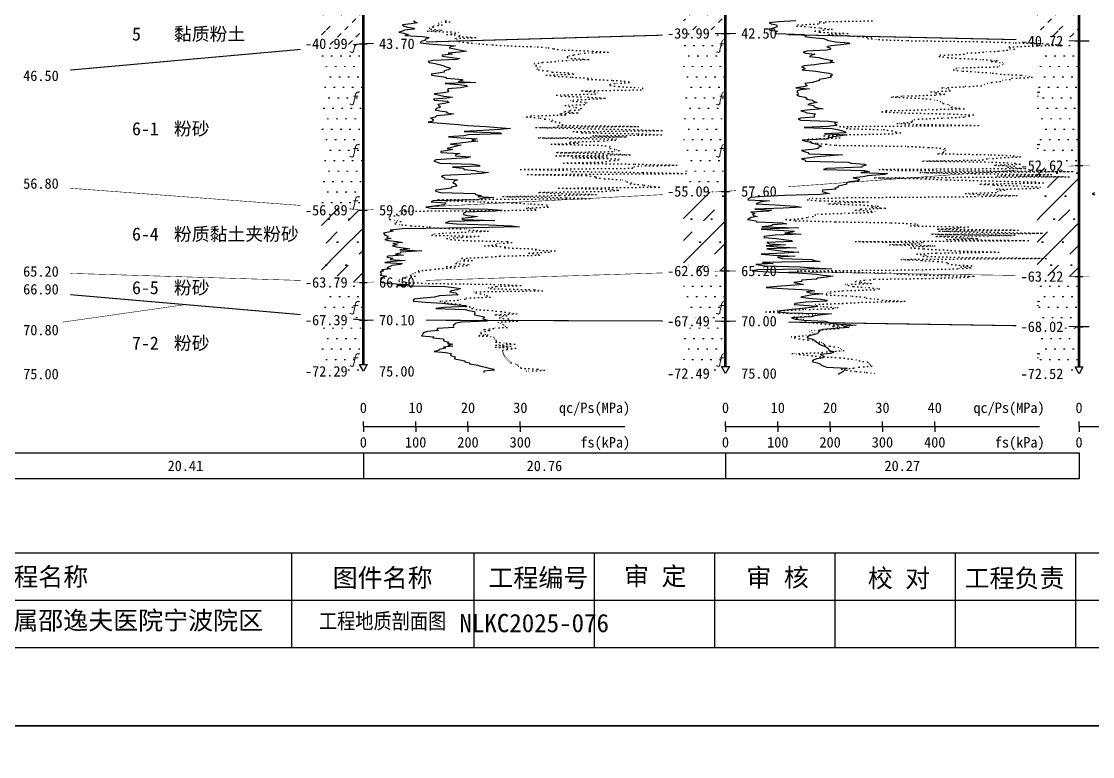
# Model space of a CAD drawing. Extents: x -37 to 3540, y -1485 to 297.
# Drawn here: x 1845.6 to 2050.3, y -1193.9 to -1053.4 of the extents above; entities that cross this region are included whole.
import ezdxf
from ezdxf.enums import TextEntityAlignment as Align

# ---------------------------------------------------------------- set-up
doc = ezdxf.new("R2010")
doc.units = 0
doc.linetypes.add('DOT', pattern=[6.35, 0, -6.35])
doc.layers.get('0').update_dxf_attribs({"linetype": 'CONTINUOUS'})
for name, color, linetype in [('CURVE', 200, 'CONTINUOUS'), ('FRAME', 7, 'CONTINUOUS'), ('HOLE', 41, 'CONTINUOUS'), ('RULER', 7, 'CONTINUOUS'), ('STRATUM', 241, 'CONTINUOUS')]:
    doc.layers.add(name, color=color, linetype=linetype)
doc.layers.add('HATCH', color=7, linetype='CONTINUOUS', lineweight=13)
doc.styles.add('ST', font='')
doc.styles.get('ST').set_extended_font_data('SimSun')
pattern_1 = [(45, (1459.3464, -1188), (-6e-07, 6.999982), [0.9473, -8.9522]), (45, (1460.7464, -1186.6), (-6e-07, 6.999982), [0.9869, -8.9126]), (45, (1462.1464, -1185.2), (-6e-07, 6.999982), [1.06018, -8.83931]), (45, (1463.5464, -1183.8), (-6e-07, 6.999982), [0.94918, -8.95032]), (45, (1464.9464, -1182.4), (-6e-07, 6.999982), [1.0365, -8.86299]), (45, (1462.8464, -1188), (-6e-07, 6.999982), [1.01335, -8.88615]), (45, (1464.2464, -1186.6), (-6e-07, 6.999982), [1.07896, -12.12037]), (45, (1465.6464, -1185.2), (-6e-07, 6.999982), [0.99882, -8.90067]), (45, (1460.0464, -1183.8), (-4e-07, 6.999982), [1.05533, -8.844165]), (45, (1461.4464, -1182.4), (-4e-07, 6.999982), [1.0365, -8.86299])]
pattern_2 = [(82.875, (1458.5118, -1189.206), (0.0003693, 10.0001764), [0.08929, -80.53371]), (143.13, (1458.6128, -1189.2818), (-29.999964, 20.0000536), [0.12627, -49.87373]), (172.875, (1458.79, -1189.304), (-70.0002457, 9.9996603), [0.17857, -80.44443]), (206.565, (1458.9685, -1189.2147), (-9.999705, -9.999687), [0.19954, -22.16046]), (243.435, (1459.0577, -1189.0363), (9e-06, -9.999696), [0.19954, -22.16146]), (255.964, (1459.147, -1188.679), (-0.0002, -9.999501), [0.36813, -40.86287]), (255.964, (1459.457, -1187.439), (-0.0002, -9.999501), [1.27838, -39.95262]), (255.964, (1459.5255, -1187.165), (-0.0002, -9.999501), [0.28235, -40.94865]), (216.87, (1459.7158, -1186.9108), (-9.999982, -10.000018), [0.12627, -49.87373]), (243.435, (1459.6147, -1186.9865), (9e-06, -9.999696), [0.19954, -22.16146]), (206.565, (1459.894, -1186.8215), (-9.999705, -9.999687), [0.19954, -22.16046]), (172.875, (1460.0714, -1186.8437), (-70.0002457, 9.9996603), [0.17857, -80.44443]), (143.13, (1460.1724, -1186.9194), (-29.999964, 20.0000536), [0.12627, -49.87373]), (82.875, (1460.1614, -1187.008), (0.0003693, 10.0001764), [0.08929, -80.53371]), (0, (1459.017, -1187.66), (0, 10), [0.89286, -9.10714]), (0, (1459.3714, -1188), (1, 2), [0, -1.75]), (0, (1459.3464, -1187.975), (1, 2), [0, -1.75]), (0, (1459.3464, -1188), (1, 2), [0, -1.75]), (0, (1459.3214, -1188), (1, 2), [0, -1.75]), (0, (1459.3464, -1188.025), (1, 2), [0, -1.75])]
pattern_3 = [(45, (1459.3464, -1188), (-4.24264, 4.24264), [10, 0]), (45, (1460.4074, -1191.182), (-2.12132, 6.36396), [3, -3])]
pattern_4 = [(82.875, (1457.5102, -1190.6533), (0.000812, 22.000388), [0.19644, -177.17416]), (143.13, (1457.7325, -1190.82), (-65.99992, 44.000118), [0.2778, -109.7222]), (172.875, (1458.1223, -1190.8687), (-154.00054, 21.999253), [0.39285, -176.97775]), (206.565, (1458.515, -1190.672), (-21.99935, -21.99931), [0.439, -48.753]), (243.435, (1458.711, -1190.28), (2e-05, -21.99933), [0.439, -48.7552]), (255.964, (1458.9077, -1189.494), (-0.00044, -21.998903), [0.8099, -89.8983]), (255.964, (1459.59, -1186.7656), (-0.00044, -21.998903), [2.81244, -87.89576]), (255.964, (1459.7404, -1186.163), (-0.00044, -21.998903), [0.6212, -90.087]), (216.87, (1460.159, -1185.6037), (-21.99996, -22.00004), [0.2778, -109.7222]), (243.435, (1459.937, -1185.77), (2e-05, -21.99933), [0.439, -48.7552]), (206.565, (1460.552, -1185.407), (-21.99935, -21.99931), [0.439, -48.753]), (172.875, (1460.9414, -1185.456), (-154.00054, 21.999253), [0.39285, -176.97775]), (143.13, (1461.1637, -1185.6228), (-65.99992, 44.000118), [0.2778, -109.7222]), (82.875, (1461.1393, -1185.8177), (0.000812, 22.000388), [0.19644, -177.17416]), (0, (1458.62, -1187.252), (0, 22), [1.9643, -20.0357]), (0, (1459.4014, -1188), (2.2, 4.4), [0, -3.85]), (0, (1459.3464, -1187.945), (2.2, 4.4), [0, -3.85]), (0, (1459.3464, -1188), (2.2, 4.4), [0, -3.85]), (0, (1459.2914, -1188), (2.2, 4.4), [0, -3.85]), (0, (1459.3464, -1188.055), (2.2, 4.4), [0, -3.85])]

# ---------------------------------------------------------------- blocks, each defined once
blk = doc.blocks.new('图签_A3长')
for p, q in [((0, 18), (-380, 18)), ((-222.82, 0), (-222.82, 18)), ((-188, 0), (-188, 18)), ((-165, 0), (-165, 18)), ((-142, 0), (-142, 18)), ((-119, 0), (-119, 18)), ((-96, 0), (-96, 18)), ((-73, 0), (-73, 18)), ((-320, 9), (0, 9)), ((-380, 0), (0, 0))]:
    blk.add_line(p, q)
at = {"style": 'ST'}
for s, p in [('工程名称', (-271.3, 13.5)), ('图件名称', (-205.49, 13.3)), ('工程编号', (-175.73, 13.3)), ('审 定', (-153.38, 13.61)), ('审 核', (-129.99, 13.36)), ('校 对', (-106.8, 13.23)), ('工程负责', (-84.71, 13.23))]:
    blk.add_text(s, height=3.5, dxfattribs=at).set_placement(p, align=Align.MIDDLE_CENTER)
for tag, p in [('01＿单位名称', (-349.98, 8.36)), ('02＿工程名称', (-271.3, 5.16)), ('04＿工程编号', (-176.51, 4.65)), ('05＿日期', (-35.59, 4.65)), ('06＿图号', (-11.16, 4.91))]:
    blk.add_attdef(tag, text='', height=3.5, dxfattribs=at).set_placement(p, align=Align.MIDDLE_CENTER)
at = {"style": 'ST', "width": 0.85}
blk.add_attdef('03＿图件名称', text='', height=3, dxfattribs=at).set_placement((-205.49, 5.05), align=Align.MIDDLE_CENTER)
blk = doc.blocks.new('Arrow')
for points in [[(-3.984779, 0.348623), (0, 0), (-3.189535, 0)], [(-3.189535, 0), (0, 0), (-3.984779, -0.348623)]]:
    blk.add_solid(points)

msp = doc.modelspace()

# ---------------------------------------------------------------- hatches: boundary and pattern name
at = {"layer": 'HATCH'}
h = msp.add_hatch(dxfattribs=at)
h.set_pattern_fill('NZFT', color=52, style=0)
h.set_pattern_definition(pattern_1)
h.paths.add_polyline_path([(1910.9, -1050.24), (1902.9, -1050.19), (1902.9, -1058.36), (1910.9, -1057.64)])
h.paths.add_polyline_path([(1898.83, -1059.13), (1908.39, -1059.13), (1908.39, -1056.2), (1898.83, -1056.2)], flags=9)
h.paths.add_polyline_path([(1898.83, -1051.73), (1908.39, -1051.73), (1908.39, -1048.8), (1898.83, -1048.8)], flags=9)
h = msp.add_hatch(dxfattribs=at)
h.set_pattern_fill('NZFT', color=52, style=0)
h.set_pattern_definition(pattern_1)
h.paths.add_polyline_path([(1980.11, -1050.65), (1972.11, -1050.6), (1972.11, -1055.88), (1980.11, -1055.65)])
h.paths.add_polyline_path([(1968.04, -1057.14), (1977.6, -1057.14), (1977.6, -1054.21), (1968.04, -1054.21)], flags=9)
h.paths.add_polyline_path([(1968.04, -1052.14), (1977.6, -1052.14), (1977.6, -1049.21), (1968.04, -1049.21)], flags=9)
h = msp.add_hatch(dxfattribs=at)
h.set_pattern_fill('NZFT', color=52, style=0)
h.set_pattern_definition(pattern_1)
h.paths.add_polyline_path([(2047.68, -1051.11), (2039.68, -1051.05), (2039.68, -1056.93), (2047.68, -1057.11)])
h.paths.add_polyline_path([(2035.61, -1058.59), (2045.17, -1058.59), (2045.17, -1055.66), (2035.61, -1055.66)], flags=9)
h.paths.add_polyline_path([(2035.61, -1052.59), (2045.17, -1052.59), (2045.17, -1049.66), (2035.61, -1049.66)], flags=9)
h = msp.add_hatch(dxfattribs=at)
h.set_pattern_fill('FS', color=142, style=0)
h.set_pattern_definition(pattern_2)
h.paths.add_polyline_path([(1980.11, -1055.65), (1972.11, -1055.88), (1972.11, -1086.27), (1980.11, -1085.85)])
h.paths.add_polyline_path([(1968.04, -1087.34), (1977.6, -1087.34), (1977.6, -1084.41), (1968.04, -1084.41)], flags=9)
h.paths.add_polyline_path([(1968.04, -1057.14), (1977.6, -1057.14), (1977.6, -1054.21), (1968.04, -1054.21)], flags=9)
h = msp.add_hatch(dxfattribs=at)
h.set_pattern_fill('FS', color=142, style=0)
h.set_pattern_definition(pattern_2)
h.paths.add_polyline_path([(1910.9, -1057.64), (1902.9, -1058.36), (1902.9, -1088.84), (1910.9, -1089.44)])
h.paths.add_polyline_path([(1898.83, -1090.93), (1908.39, -1090.93), (1908.39, -1088), (1898.83, -1088)], flags=9)
h.paths.add_polyline_path([(1898.83, -1059.13), (1908.39, -1059.13), (1908.39, -1056.2), (1898.83, -1056.2)], flags=9)
h = msp.add_hatch(dxfattribs=at)
h.set_pattern_fill('FS', color=142, style=0)
h.set_pattern_definition(pattern_2)
h.paths.add_polyline_path([(2047.68, -1057.11), (2039.68, -1056.93), (2039.68, -1081.49), (2047.68, -1080.91)])
h.paths.add_polyline_path([(2035.61, -1082.39), (2045.17, -1082.39), (2045.17, -1079.46), (2035.61, -1079.46)], flags=9)
h.paths.add_polyline_path([(2035.61, -1058.59), (2045.17, -1058.59), (2045.17, -1055.66), (2035.61, -1055.66)], flags=9)
h = msp.add_hatch(dxfattribs=at)
h.set_pattern_fill('FZNT', color=32, style=0)
h.set_pattern_definition(pattern_3)
h.paths.add_polyline_path([(2047.68, -1080.91), (2039.68, -1081.49), (2039.68, -1101.98), (2047.68, -1102.11)])
h.paths.add_polyline_path([(2035.61, -1103.59), (2045.17, -1103.59), (2045.17, -1100.66), (2035.61, -1100.66)], flags=9)
h.paths.add_polyline_path([(2035.61, -1082.39), (2045.17, -1082.39), (2045.17, -1079.46), (2035.61, -1079.46)], flags=9)
h = msp.add_hatch(dxfattribs=at)
h.set_pattern_fill('FS', color=32, scale=2.2, style=0)
h.set_pattern_definition(pattern_4)
h.paths.add_polyline_path([(2047.68, -1080.91), (2039.68, -1081.49), (2039.68, -1101.98), (2047.68, -1102.11)])
h.paths.add_polyline_path([(2035.61, -1103.59), (2045.17, -1103.59), (2045.17, -1100.66), (2035.61, -1100.66)], flags=9)
h.paths.add_polyline_path([(2035.61, -1082.39), (2045.17, -1082.39), (2045.17, -1079.46), (2035.61, -1079.46)], flags=9)
h = msp.add_hatch(dxfattribs=at)
h.set_pattern_fill('FZNT', color=32, style=0)
h.set_pattern_definition(pattern_3)
h.paths.add_polyline_path([(1980.11, -1085.85), (1972.11, -1086.27), (1972.11, -1101.31), (1980.11, -1101.05)])
h.paths.add_polyline_path([(1968.04, -1102.54), (1977.6, -1102.54), (1977.6, -1099.61), (1968.04, -1099.61)], flags=9)
h.paths.add_polyline_path([(1968.04, -1087.34), (1977.6, -1087.34), (1977.6, -1084.41), (1968.04, -1084.41)], flags=9)
h = msp.add_hatch(dxfattribs=at)
h.set_pattern_fill('FS', color=32, scale=2.2, style=0)
h.set_pattern_definition(pattern_4)
h.paths.add_polyline_path([(1980.11, -1085.85), (1972.11, -1086.27), (1972.11, -1101.31), (1980.11, -1101.05)])
h.paths.add_polyline_path([(1968.04, -1102.54), (1977.6, -1102.54), (1977.6, -1099.61), (1968.04, -1099.61)], flags=9)
h.paths.add_polyline_path([(1968.04, -1087.34), (1977.6, -1087.34), (1977.6, -1084.41), (1968.04, -1084.41)], flags=9)
h = msp.add_hatch(dxfattribs=at)
h.set_pattern_fill('FZNT', color=32, style=0)
h.set_pattern_definition(pattern_3)
h.paths.add_polyline_path([(1910.9, -1089.44), (1902.9, -1088.84), (1902.9, -1103), (1910.9, -1103.24)])
h.paths.add_polyline_path([(1898.83, -1104.73), (1908.39, -1104.73), (1908.39, -1101.8), (1898.83, -1101.8)], flags=9)
h.paths.add_polyline_path([(1898.83, -1090.93), (1908.39, -1090.93), (1908.39, -1088), (1898.83, -1088)], flags=9)
h = msp.add_hatch(dxfattribs=at)
h.set_pattern_fill('FS', color=32, scale=2.2, style=0)
h.set_pattern_definition(pattern_4)
h.paths.add_polyline_path([(1910.9, -1089.44), (1902.9, -1088.84), (1902.9, -1103), (1910.9, -1103.24)])
h.paths.add_polyline_path([(1898.83, -1104.73), (1908.39, -1104.73), (1908.39, -1101.8), (1898.83, -1101.8)], flags=9)
h.paths.add_polyline_path([(1898.83, -1090.93), (1908.39, -1090.93), (1908.39, -1088), (1898.83, -1088)], flags=9)
h = msp.add_hatch(dxfattribs=at)
h.set_pattern_fill('FS', color=142, style=0)
h.set_pattern_definition(pattern_2)
h.paths.add_polyline_path([(1980.11, -1101.05), (1972.11, -1101.31), (1972.11, -1110.63), (1980.11, -1110.65)])
h.paths.add_polyline_path([(1968.04, -1112.14), (1977.6, -1112.14), (1977.6, -1109.21), (1968.04, -1109.21)], flags=9)
h.paths.add_polyline_path([(1968.04, -1102.54), (1977.6, -1102.54), (1977.6, -1099.61), (1968.04, -1099.61)], flags=9)
h = msp.add_hatch(dxfattribs=at)
h.set_pattern_fill('FS', color=142, style=0)
h.set_pattern_definition(pattern_2)
h.paths.add_polyline_path([(2047.68, -1102.11), (2039.68, -1101.98), (2039.68, -1111.58), (2047.68, -1111.71)])
h.paths.add_polyline_path([(2035.61, -1113.19), (2045.17, -1113.19), (2045.17, -1110.26), (2035.61, -1110.26)], flags=9)
h.paths.add_polyline_path([(2035.61, -1103.59), (2045.17, -1103.59), (2045.17, -1100.66), (2035.61, -1100.66)], flags=9)
h = msp.add_hatch(dxfattribs=at)
h.set_pattern_fill('FS', color=142, style=0)
h.set_pattern_definition(pattern_2)
h.paths.add_polyline_path([(1910.9, -1103.24), (1902.9, -1103), (1902.9, -1109.75), (1910.9, -1110.44)])
h.paths.add_polyline_path([(1898.83, -1111.93), (1908.39, -1111.93), (1908.39, -1109), (1898.83, -1109)], flags=9)
h.paths.add_polyline_path([(1898.83, -1104.73), (1908.39, -1104.73), (1908.39, -1101.8), (1898.83, -1101.8)], flags=9)
h = msp.add_hatch(dxfattribs=at)
h.set_pattern_fill('FS', color=142, style=0)
h.set_pattern_definition(pattern_2)
h.paths.add_polyline_path([(1910.9, -1110.44), (1902.9, -1109.75), (1902.9, -1120.24), (1910.9, -1120.24), (1910.15, -1118.94), (1910.9, -1118.94)])
h.paths.add_polyline_path([(1898.83, -1121.73), (1908.39, -1121.73), (1908.39, -1118.8), (1898.83, -1118.8)], flags=9)
h.paths.add_polyline_path([(1898.83, -1111.93), (1908.39, -1111.93), (1908.39, -1109), (1898.83, -1109)], flags=9)
h = msp.add_hatch(dxfattribs=at)
h.set_pattern_fill('FS', color=142, style=0)
h.set_pattern_definition(pattern_2)
h.paths.add_polyline_path([(1980.11, -1110.65), (1972.11, -1110.63), (1972.11, -1120.65), (1980.11, -1120.65), (1979.36, -1119.35), (1980.11, -1119.35)])
h.paths.add_polyline_path([(1968.04, -1122.14), (1977.6, -1122.14), (1977.6, -1119.21), (1968.04, -1119.21)], flags=9)
h.paths.add_polyline_path([(1968.04, -1112.14), (1977.6, -1112.14), (1977.6, -1109.21), (1968.04, -1109.21)], flags=9)
h = msp.add_hatch(dxfattribs=at)
h.set_pattern_fill('FS', color=142, style=0)
h.set_pattern_definition(pattern_2)
h.paths.add_polyline_path([(2047.68, -1111.71), (2039.68, -1111.58), (2039.68, -1120.71), (2047.68, -1120.71), (2046.93, -1119.41), (2047.68, -1119.41)])
h.paths.add_polyline_path([(2035.62, -1122.19), (2045.17, -1122.19), (2045.17, -1119.29), (2035.62, -1119.29)], flags=9)
h.paths.add_polyline_path([(2035.61, -1113.19), (2045.17, -1113.19), (2045.17, -1110.26), (2035.61, -1110.26)], flags=9)

# ---------------------------------------------------------------- linework, layer by layer
at = {"layer": 'CURVE', "color": 30, "linetype": 'Continuous'}
for points in [[(1920.46, -1053.24), (1920.8, -1053.44), (1921.21, -1053.64), (1920.06, -1053.84), (1918.38, -1054.04), (1918.54, -1054.24), (1919.34, -1054.44), (1920.59, -1054.64), (1920.61, -1054.84), (1918.78, -1055.04), (1918.4, -1055.24), (1917.71, -1055.44), (1918.65, -1055.64), (1919.49, -1055.84), (1918.84, -1056.04), (1922.18, -1056.24), (1923.49, -1056.44), (1923.19, -1056.64), (1922.67, -1056.84), (1922.73, -1057.04), (1921.91, -1057.24), (1921.82, -1057.44), (1923.49, -1057.64), (1925.84, -1057.84), (1928.5, -1058.04), (1927.51, -1058.24), (1927.3, -1058.44), (1928.38, -1058.64), (1929.51, -1058.84), (1930.64, -1059.04), (1929.29, -1059.24), (1927.09, -1059.44), (1927.92, -1059.64), (1926.03, -1059.84), (1925.94, -1060.04), (1927.89, -1060.24), (1929.28, -1060.44), (1928.78, -1060.64), (1924.22, -1060.84), (1923.26, -1061.04), (1923.45, -1061.24), (1924.62, -1061.44), (1925.65, -1061.64), (1926.3, -1061.84), (1926.71, -1062.04), (1927.38, -1062.24), (1927.5, -1062.44), (1927.14, -1062.64), (1926.36, -1062.84), (1926.35, -1063.04), (1925.21, -1063.24), (1923.84, -1063.44), (1924, -1063.64), (1925.35, -1063.84), (1926.62, -1064.04), (1926.83, -1064.24), (1929.89, -1064.44), (1929.76, -1064.64), (1929.09, -1064.84), (1932.4, -1065.04), (1926.52, -1065.24), (1929.12, -1065.44), (1930.71, -1065.64), (1930.73, -1065.84), (1929.48, -1066.04), (1927.12, -1066.24), (1926.97, -1066.44), (1927.09, -1066.64), (1927.22, -1066.84), (1926.25, -1067.04), (1924.46, -1067.24), (1925.46, -1067.44), (1926.28, -1067.64), (1927.91, -1067.84), (1926.84, -1068.04), (1924.28, -1068.24), (1924.52, -1068.44), (1926.96, -1068.64), (1927.28, -1068.84), (1926.34, -1069.04), (1925.16, -1069.24), (1925.31, -1069.44), (1925.56, -1069.64), (1925.53, -1069.84), (1924.86, -1070.04), (1924.6, -1070.24), (1925.53, -1070.44), (1926.91, -1070.64), (1926.77, -1070.84), (1928.11, -1071.04), (1927.17, -1071.24), (1924.9, -1071.44), (1924.6, -1071.64), (1923.76, -1071.84), (1924.26, -1072.04), (1924.12, -1072.24), (1924.28, -1072.44), (1923.29, -1072.64), (1925.82, -1072.84), (1929.05, -1073.04), (1930.75, -1073.24), (1934.36, -1073.44), (1936.54, -1073.64), (1939.04, -1073.84), (1937.08, -1074.04), (1933.78, -1074.24), (1930.18, -1074.44), (1937.02, -1074.64), (1937.28, -1074.84), (1930.99, -1075.04), (1930.11, -1075.24), (1927.15, -1075.44), (1929.51, -1075.64), (1932.67, -1075.84), (1931.64, -1076.04), (1932.78, -1076.24), (1930.93, -1076.44), (1929.4, -1076.64), (1927.58, -1076.84), (1929.59, -1077.04), (1928.73, -1077.24), (1927.73, -1077.44), (1926.9, -1077.64), (1927.98, -1077.84), (1927.04, -1078.04), (1925.73, -1078.24), (1925.7, -1078.44), (1929.36, -1078.64), (1928.49, -1078.84), (1928.51, -1079.04), (1931.38, -1079.24), (1930.68, -1079.44), (1927.72, -1079.64), (1924.82, -1079.84), (1924.37, -1080.04), (1925.01, -1080.24), (1925.55, -1080.44), (1931.78, -1080.64), (1933, -1080.84), (1933.25, -1081.04), (1927.94, -1081.24), (1929.95, -1081.44), (1930.15, -1081.64), (1932.2, -1081.84), (1932.98, -1082.04), (1934.84, -1082.24), (1933.52, -1082.44), (1930.36, -1082.64), (1926.3, -1082.84), (1925.76, -1083.04), (1926.39, -1083.24), (1926.43, -1083.44), (1928.89, -1083.64), (1928.37, -1083.84), (1928.17, -1084.04), (1927.99, -1084.24), (1928.48, -1084.44), (1928.61, -1084.64), (1928.79, -1084.84), (1927.73, -1085.04), (1927.59, -1085.24), (1926.2, -1085.44), (1924.73, -1085.64), (1924.67, -1085.84), (1925.66, -1086.04), (1932.25, -1086.24), (1932.33, -1086.44), (1933.44, -1086.64), (1932.76, -1086.84), (1935.83, -1087.04), (1933.7, -1087.24), (1932.66, -1087.44), (1924.23, -1087.64), (1923.84, -1087.84), (1926.75, -1088.04), (1926.54, -1088.24), (1926.35, -1088.44), (1924.9, -1088.64), (1922.82, -1088.84), (1923.9, -1089.04), (1934.67, -1089.24), (1937.41, -1089.44), (1936.22, -1089.64), (1930.4, -1089.84), (1930.02, -1090.04), (1930.03, -1090.24), (1930.73, -1090.44), (1932.69, -1090.64), (1931.55, -1090.84), (1929.74, -1091.04), (1929.99, -1091.24), (1936.06, -1091.44), (1927.31, -1091.64), (1926.59, -1091.84), (1928.68, -1092.04), (1934.89, -1092.24), (1939.2, -1092.44), (1940.72, -1092.64), (1931.81, -1092.84), (1918.35, -1093.04), (1916.05, -1093.24), (1916.6, -1093.44), (1915.7, -1093.64), (1914.77, -1093.84), (1914.98, -1094.04), (1914.96, -1094.24), (1915.65, -1094.44), (1915.38, -1094.64), (1916.21, -1094.84), (1915.01, -1095.04), (1915.64, -1095.24), (1917.44, -1095.44), (1918.36, -1095.64), (1916.51, -1095.84), (1917.34, -1096.04), (1916.47, -1096.24), (1917.25, -1096.44), (1918.54, -1096.64), (1919.79, -1096.84), (1917.85, -1097.04), (1922.08, -1097.24), (1917.97, -1097.44), (1918.03, -1097.64), (1917.04, -1097.84), (1918.58, -1098.04), (1915.56, -1098.24), (1915.38, -1098.44), (1916.45, -1098.64), (1916.02, -1098.84), (1918.88, -1099.04), (1916.63, -1099.24), (1915.03, -1099.44), (1918.3, -1099.64), (1917.94, -1099.84), (1916.35, -1100.04), (1915.94, -1100.24), (1915.4, -1100.44), (1916.09, -1100.64), (1914.43, -1100.84), (1914.77, -1101.04), (1914.1, -1101.24), (1914.29, -1101.44), (1914.4, -1101.64), (1914.12, -1101.84), (1915.35, -1102.04), (1914.72, -1102.24), (1914.17, -1102.44), (1914.42, -1102.64), (1914.16, -1102.84), (1914.16, -1103.04), (1914.54, -1103.24), (1915.96, -1103.44), (1919.59, -1103.64), (1917.31, -1103.84), (1926.59, -1104.04), (1928.19, -1104.24), (1929.46, -1104.44), (1928.8, -1104.64), (1927.75, -1104.84), (1927.45, -1105.04), (1928.57, -1105.24), (1928.77, -1105.44), (1929.02, -1105.64), (1925.48, -1105.84), (1924.51, -1106.04), (1922.33, -1106.24), (1920.67, -1106.44), (1920.42, -1106.64), (1920.47, -1106.84), (1922.77, -1107.04), (1926.01, -1107.24), (1928.16, -1107.44), (1930.58, -1107.64), (1930.63, -1107.84), (1926.28, -1108.04), (1924.77, -1108.24), (1930.36, -1108.44), (1931.07, -1108.64), (1932.12, -1108.84), (1932.18, -1109.04), (1932.17, -1109.24), (1932.16, -1109.44), (1933.13, -1109.64), (1934.07, -1109.84), (1933.93, -1110.04), (1933.76, -1110.24), (1934.62, -1110.44), (1934.55, -1110.64), (1929.67, -1110.84), (1928.58, -1111.04), (1928.37, -1111.24), (1928.16, -1111.44), (1928.09, -1111.64), (1928.22, -1111.84), (1925.08, -1112.04), (1924.96, -1112.24), (1925.26, -1112.44), (1923.08, -1112.64), (1922.58, -1112.84), (1922.3, -1113.04), (1922.2, -1113.24), (1922.03, -1113.44), (1924.35, -1113.64), (1924.18, -1113.84), (1926.24, -1114.04), (1926.27, -1114.24), (1926.23, -1114.44), (1927.25, -1114.64), (1926.96, -1114.84), (1927.99, -1115.04), (1927.02, -1115.24), (1928.03, -1115.44), (1926.22, -1115.64), (1926.61, -1115.84), (1925.31, -1116.04), (1925.35, -1116.24), (1924.46, -1116.44), (1926.62, -1116.64), (1927.67, -1116.84), (1927.64, -1117.04), (1927.57, -1117.24), (1928.47, -1117.44), (1928.4, -1117.64), (1928.29, -1117.84), (1929.31, -1118.04), (1930.28, -1118.24), (1930.31, -1118.44), (1931.21, -1118.64), (1931.19, -1118.84), (1932.76, -1119.04), (1933.34, -1119.24), (1934.27, -1119.44), (1934.87, -1119.64), (1935.86, -1119.84), (1935.88, -1120.04), (1933.91, -1120.24), (1933.93, -1120.44)], [(1993.57, -1053.25), (1990.22, -1053.45), (1988.46, -1053.65), (1988.85, -1053.85), (1989.89, -1054.05), (1990, -1054.25), (1989.81, -1054.45), (1989.3, -1054.65), (1988.45, -1054.85), (1988.57, -1055.05), (1990.07, -1055.25), (1989.7, -1055.45), (1989.8, -1055.65), (1995.09, -1055.85), (1995.51, -1056.05), (1995.25, -1056.25), (1996.63, -1056.45), (1998.9, -1056.65), (1999.29, -1056.85), (1999.83, -1057.05), (2001.12, -1057.25), (2003.74, -1057.45), (2003.84, -1057.65), (2002.17, -1057.85), (2000.29, -1058.05), (1999.48, -1058.25), (2000.03, -1058.45), (2000.32, -1058.65), (1999.48, -1058.85), (1995.66, -1059.05), (1994.95, -1059.25), (1995.49, -1059.45), (1997.2, -1059.65), (1996.64, -1059.85), (1996.19, -1060.05), (1997.93, -1060.25), (1998.56, -1060.45), (1999.58, -1060.65), (2000.64, -1060.85), (2000.14, -1061.05), (2000.87, -1061.25), (1998.31, -1061.45), (1997.1, -1061.65), (1995.15, -1061.85), (1994.65, -1062.05), (1995.2, -1062.25), (1995.29, -1062.45), (1994.8, -1062.65), (1997.38, -1062.85), (1998.53, -1063.05), (1999.86, -1063.25), (2000.45, -1063.45), (2000.53, -1063.65), (2000.15, -1063.85), (2000.35, -1064.05), (1999.26, -1064.25), (1998.02, -1064.45), (1998.01, -1064.65), (1997.35, -1064.85), (1996.71, -1065.05), (1995.29, -1065.25), (1995.49, -1065.45), (1995.75, -1065.65), (1995.03, -1065.85), (1993.55, -1066.05), (1996.2, -1066.25), (1994.43, -1066.45), (1993.85, -1066.65), (1993.72, -1066.85), (1993.97, -1067.05), (1994.01, -1067.25), (1993.72, -1067.45), (1994.29, -1067.65), (1995.33, -1067.85), (1995.65, -1068.05), (1995.62, -1068.25), (1996.74, -1068.45), (1997.09, -1068.65), (1997.65, -1068.85), (1996.54, -1069.05), (1995.86, -1069.25), (1997.02, -1069.45), (1996.97, -1069.65), (1997.46, -1069.85), (1998.81, -1070.05), (1996.36, -1070.25), (1994.52, -1070.45), (1995.26, -1070.65), (1995.65, -1070.85), (1997.31, -1071.05), (1997.15, -1071.25), (1996.99, -1071.45), (1997.14, -1071.65), (1994.47, -1071.85), (1994.03, -1072.05), (1994.52, -1072.25), (1999.84, -1072.45), (2001.45, -1072.65), (2000.97, -1072.85), (2001.32, -1073.05), (2001.36, -1073.25), (1999.71, -1073.45), (1995.18, -1073.65), (2000.48, -1073.85), (2001.53, -1074.05), (2002.5, -1074.25), (2002.98, -1074.45), (2003.11, -1074.65), (1999.06, -1074.85), (2003.4, -1075.05), (2002.15, -1075.25), (2000.85, -1075.45), (1999.97, -1075.65), (1999.27, -1075.85), (1994.77, -1076.05), (1995.46, -1076.25), (1996.45, -1076.45), (1996.67, -1076.65), (1997.63, -1076.85), (1998.02, -1077.05), (1998.46, -1077.25), (1997.77, -1077.45), (1997.92, -1077.65), (1996.7, -1077.85), (1994.66, -1078.05), (1995.17, -1078.25), (1995.84, -1078.45), (1996.02, -1078.65), (2002.47, -1078.85), (2000.06, -1079.05), (1997.66, -1079.25), (1996.23, -1079.45), (1994.66, -1079.65), (1995.29, -1079.85), (1995.39, -1080.05), (2003.58, -1080.25), (2004.11, -1080.45), (2006.73, -1080.65), (2006.97, -1080.85), (2006.33, -1081.05), (2006.19, -1081.25), (1999.48, -1081.45), (1998.85, -1081.65), (2006.68, -1081.85), (2007.66, -1082.05), (2005.99, -1082.25), (2011.1, -1082.45), (2010.47, -1082.65), (2007.3, -1082.85), (2006.44, -1083.05), (2004.49, -1083.25), (2005.46, -1083.45), (2005.77, -1083.65), (2005.47, -1083.85), (2003.83, -1084.05), (2003.26, -1084.25), (2003.31, -1084.45), (2002.55, -1084.65), (2001.65, -1084.85), (2001.67, -1085.05), (2001.01, -1085.25), (2001.28, -1085.45), (1998.63, -1085.65), (1998.57, -1085.85), (1999.24, -1086.05), (2000, -1086.25), (1998.16, -1086.45), (1991.38, -1086.65), (1987.46, -1086.85), (1984.94, -1087.05), (1984.46, -1087.25), (1984.37, -1087.45), (1988.53, -1087.65), (1986.86, -1087.85), (1986.45, -1088.05), (1985.99, -1088.25), (1989.63, -1088.45), (1993.43, -1088.65), (1994.63, -1088.85), (1991.15, -1089.05), (1985.71, -1089.25), (1988.88, -1089.45), (1988.31, -1089.65), (1984.93, -1089.85), (1985.7, -1090.05), (1985.25, -1090.25), (1985.45, -1090.45), (1986.18, -1090.65), (1985.05, -1090.85), (1984.7, -1091.05), (1984.3, -1091.25), (1985.98, -1091.45), (1986.03, -1091.65), (1991.03, -1091.85), (1991.87, -1092.05), (1989.15, -1092.25), (1988.85, -1092.45), (1987.09, -1092.65), (1994.05, -1092.85), (1986.95, -1093.05), (1990.17, -1093.25), (1993.24, -1093.45), (1992.87, -1093.65), (1991.44, -1093.85), (1994.56, -1094.05), (1989.62, -1094.25), (1987.52, -1094.45), (1987.44, -1094.65), (1989.89, -1094.85), (1991.17, -1095.05), (1992.76, -1095.25), (1992.92, -1095.45), (1988.02, -1095.65), (1988.53, -1095.85), (1991.57, -1096.05), (1987.86, -1096.25), (1990.02, -1096.45), (1993.61, -1096.65), (1988, -1096.85), (1989.3, -1097.05), (1991.15, -1097.25), (1994.11, -1097.45), (1991.31, -1097.65), (1986.96, -1097.85), (1989.31, -1098.05), (1993.44, -1098.25), (1990.03, -1098.45), (1990.87, -1098.65), (1996.71, -1098.85), (1997.01, -1099.05), (1998.24, -1099.25), (1987.17, -1099.45), (1989.2, -1099.65), (1985.9, -1099.85), (1987.63, -1100.05), (1994.39, -1100.25), (1996.91, -1100.45), (2000.44, -1100.65), (1986.31, -1100.85), (1985.24, -1101.05), (1988.32, -1101.25), (1994.02, -1101.45), (1997.49, -1101.65), (1998.81, -1101.85), (2000.72, -1102.05), (1999.43, -1102.25), (1997.77, -1102.45), (1997.5, -1102.65), (1994.66, -1102.85), (1994.71, -1103.05), (1993.16, -1103.25), (1994.17, -1103.45), (1995.02, -1103.65), (1992.56, -1103.85), (1989.96, -1104.05), (1987.92, -1104.25), (1992.09, -1104.45), (1996, -1104.65), (1997.22, -1104.85), (1995.61, -1105.05), (1996.29, -1105.25), (1998.72, -1105.45), (1996.67, -1105.65), (1995.4, -1105.85), (1994.49, -1106.05), (1996.03, -1106.25), (1998.35, -1106.45), (1999.5, -1106.65), (1999.48, -1106.85), (1995.47, -1107.05), (1993.46, -1107.25), (1993.23, -1107.45), (1996.02, -1107.65), (1997.78, -1107.85), (1996.46, -1108.05), (1994.82, -1108.25), (1992.85, -1108.45), (1990.6, -1108.65), (1990.23, -1108.85), (1992.14, -1109.05), (2000.37, -1109.25), (1998.67, -1109.45), (1997.13, -1109.65), (1996.51, -1109.85), (1992.76, -1110.05), (1993.48, -1110.25), (1995.12, -1110.45), (1999.07, -1110.65), (1999.71, -1110.85), (2000.04, -1111.05), (2002.07, -1111.25), (2005.1, -1111.45), (2002.67, -1111.65), (2003.75, -1111.85), (2001.06, -1112.05), (1998.7, -1112.25), (1998.07, -1112.45), (1998.08, -1112.65), (1997.8, -1112.85), (1997.68, -1113.05), (1996.91, -1113.25), (1996.09, -1113.45), (1995.8, -1113.65), (1995.74, -1113.85), (1996.62, -1114.05), (1997, -1114.25), (1997.31, -1114.45), (1997.57, -1114.65), (1997.86, -1114.85), (1998.02, -1115.05), (1998.45, -1115.25), (1999.01, -1115.45), (1999.42, -1115.65), (1999.71, -1115.85), (1999.78, -1116.05), (1999.94, -1116.25), (2000.91, -1116.45), (2000.68, -1116.65), (2000.19, -1116.85), (1998.21, -1117.05), (1998.79, -1117.25), (1999.03, -1117.45), (1998.72, -1117.65), (1997.6, -1117.85), (1997.04, -1118.05), (1996.77, -1118.25), (1996.74, -1118.45), (1997.7, -1118.65), (1998.29, -1118.85), (1998.49, -1119.05), (1998.92, -1119.25), (1999.51, -1119.45), (2003.4, -1119.65), (2002.93, -1119.85), (2002.88, -1120.05), (2002.58, -1120.25), (2002.36, -1120.45), (2001.97, -1120.65), (2001.72, -1120.85)], [(2050.64, -1086.11), (2050.17, -1086.31), (2050.72, -1086.51)]]:
    msp.add_lwpolyline(points, dxfattribs=at)
at = {"layer": 'CURVE', "color": 100, "linetype": 'DOT', "ltscale": 0.1}
for points in [[(1926.64, -1053.24), (1927.39, -1053.44), (1925.2, -1053.64), (1925.27, -1053.84), (1925.91, -1054.04), (1924.13, -1054.24), (1924.26, -1054.44), (1923.49, -1054.64), (1923.89, -1054.84), (1925.76, -1055.04), (1923.22, -1055.24), (1929.09, -1055.44), (1928.47, -1055.64), (1926.93, -1055.84), (1929.39, -1056.04), (1929.19, -1056.24), (1932.35, -1056.44), (1928.37, -1056.64), (1928.71, -1056.84), (1929.2, -1057.04), (1929.24, -1057.24), (1930.93, -1057.44), (1933.04, -1057.64), (1935.64, -1057.84), (1938.51, -1058.04), (1944.25, -1058.24), (1946.29, -1058.44), (1947.37, -1058.64), (1949.42, -1058.84), (1954.79, -1059.04), (1957.61, -1059.24), (1953.22, -1059.44), (1952.01, -1059.64), (1951.01, -1059.84), (1949.95, -1060.04), (1949.92, -1060.24), (1950.67, -1060.44), (1953.92, -1060.64), (1949.71, -1060.84), (1947.55, -1061.04), (1945.1, -1061.24), (1943.5, -1061.44), (1943.85, -1061.64), (1943.95, -1061.84), (1944.68, -1062.04), (1944.26, -1062.24), (1944.01, -1062.44), (1944.45, -1062.64), (1946.12, -1062.84), (1947.12, -1063.04), (1950.81, -1063.24), (1950.97, -1063.44), (1945.92, -1063.64), (1947.51, -1063.84), (1950.85, -1064.04), (1954.58, -1064.24), (1953.89, -1064.44), (1958.64, -1064.64), (1961.7, -1064.84), (1961.62, -1065.04), (1958.91, -1065.24), (1957.94, -1065.44), (1958.16, -1065.64), (1959.8, -1065.84), (1964.17, -1066.04), (1964.37, -1066.24), (1963.95, -1066.44), (1952.69, -1066.64), (1955.01, -1066.84), (1955.72, -1067.04), (1955.22, -1067.24), (1947.88, -1067.44), (1948.8, -1067.64), (1953.89, -1067.84), (1957.07, -1068.04), (1954.08, -1068.24), (1950.47, -1068.44), (1950.98, -1068.64), (1953.66, -1068.84), (1953.48, -1069.04), (1953.08, -1069.24), (1949.55, -1069.44), (1950.31, -1069.64), (1951.59, -1069.84), (1952.57, -1070.04), (1952.07, -1070.24), (1950.33, -1070.44), (1949.37, -1070.64), (1951.83, -1070.84), (1948.56, -1071.04), (1949.49, -1071.24), (1942.99, -1071.44), (1942.12, -1071.64), (1944.74, -1071.84), (1945.66, -1072.04), (1947.09, -1072.24), (1946.88, -1072.44), (1948.39, -1072.64), (1948.37, -1072.84), (1948.98, -1073.04), (1948.22, -1073.24), (1963.45, -1073.44), (1943.96, -1073.64), (1952.24, -1073.84), (1962.61, -1074.04), (1967.96, -1074.24), (1951.05, -1074.44), (1952.77, -1074.64), (1963.5, -1074.84), (1967.82, -1075.04), (1954.82, -1075.24), (1960.98, -1075.44), (1944.46, -1075.64), (1959.27, -1075.84), (1959.04, -1076.04), (1955.76, -1076.24), (1950.4, -1076.44), (1951.86, -1076.64), (1946.87, -1076.84), (1955.72, -1077.04), (1958.21, -1077.24), (1957.86, -1077.44), (1958.13, -1077.64), (1959.16, -1077.84), (1959.71, -1078.04), (1958.48, -1078.24), (1947.92, -1078.44), (1957.8, -1078.64), (1961.86, -1078.84), (1947.75, -1079.04), (1957.45, -1079.24), (1950.92, -1079.44), (1959.82, -1079.64), (1959.6, -1079.84), (1958.02, -1080.04), (1956.53, -1080.24), (1949.24, -1080.44), (1962.83, -1080.64), (1970.73, -1080.84), (1963.44, -1081.04), (1962.47, -1081.24), (1962.3, -1081.44), (1941, -1081.64), (1950.4, -1081.84), (1950.86, -1082.04), (1964.36, -1082.24), (1972.53, -1082.44), (1942.32, -1082.64), (1953.58, -1082.84), (1955.24, -1083.04), (1955.38, -1083.24), (1957.06, -1083.44), (1960.36, -1083.64), (1960.94, -1083.84), (1961.31, -1084.04), (1962.12, -1084.24), (1961.99, -1084.44), (1964.56, -1084.64), (1965.79, -1084.84), (1967.41, -1085.04), (1948.27, -1085.24), (1957.82, -1085.44), (1959.6, -1085.64), (1957.31, -1085.84), (1944.51, -1086.04), (1947.45, -1086.24), (1955.31, -1086.44), (1948.31, -1086.64), (1937.64, -1086.84), (1949.72, -1087.04), (1954.1, -1087.24), (1925.11, -1087.44), (1926.84, -1087.64), (1933.28, -1087.84), (1939.41, -1088.04), (1942.88, -1088.24), (1945.99, -1088.44), (1945.97, -1088.64), (1946.17, -1088.84), (1942.14, -1089.04), (1943.77, -1089.24), (1943.79, -1089.44), (1917.75, -1089.64), (1918.17, -1089.84), (1918.19, -1090.04), (1918.18, -1090.24), (1917.6, -1090.44), (1915.85, -1090.64), (1915.78, -1090.84), (1915.85, -1091.04), (1916.05, -1091.24), (1917.33, -1091.44), (1918, -1091.64), (1916.92, -1091.84), (1917.06, -1092.04), (1918.32, -1092.24), (1920.11, -1092.44), (1923.63, -1092.64), (1925.07, -1092.84), (1930.54, -1093.04), (1931.21, -1093.24), (1934.71, -1093.44), (1930.45, -1093.64), (1926.09, -1093.84), (1924.32, -1094.04), (1924.06, -1094.24), (1932.89, -1094.44), (1929.65, -1094.64), (1926.95, -1094.84), (1927.71, -1095.04), (1930.02, -1095.24), (1938.48, -1095.44), (1939.23, -1095.64), (1936.5, -1095.84), (1936.23, -1096.04), (1934.15, -1096.24), (1938.01, -1096.44), (1938, -1096.64), (1943.89, -1096.84), (1943.85, -1097.04), (1947.52, -1097.24), (1946.37, -1097.44), (1942.58, -1097.64), (1944.32, -1097.84), (1944.52, -1098.04), (1936.94, -1098.24), (1934.34, -1098.44), (1929.62, -1098.64), (1930.21, -1098.84), (1931.64, -1099.04), (1929.01, -1099.24), (1928.81, -1099.44), (1928.63, -1099.64), (1931.13, -1099.84), (1930.62, -1100.04), (1926.83, -1100.24), (1928.32, -1100.44), (1925.35, -1100.64), (1923.67, -1100.84), (1921.39, -1101.04), (1921.57, -1101.24), (1920.83, -1101.44), (1920.39, -1101.64), (1919.98, -1101.84), (1920.75, -1102.04), (1919.09, -1102.24), (1918.45, -1102.44), (1917.9, -1102.64), (1917.64, -1102.84), (1917.71, -1103.04), (1918.39, -1103.24), (1923.43, -1103.44), (1937.15, -1103.64), (1940.92, -1103.84), (1936.24, -1104.04), (1934.77, -1104.24), (1935.25, -1104.44), (1943.69, -1104.64), (1945.05, -1104.84), (1932.01, -1105.04), (1932.47, -1105.24), (1933.27, -1105.44), (1934.44, -1105.64), (1934.52, -1105.84), (1935.08, -1106.04), (1930.6, -1106.24), (1930.29, -1106.44), (1928.99, -1106.64), (1925.63, -1106.84), (1926.53, -1107.04), (1927.03, -1107.24), (1929.37, -1107.44), (1929.94, -1107.64), (1930.51, -1107.84), (1932.04, -1108.04), (1931.72, -1108.24), (1932.52, -1108.44), (1935.56, -1108.64), (1937.25, -1108.84), (1938.83, -1109.04), (1940.14, -1109.24), (1936.17, -1109.44), (1938.24, -1109.64), (1937.32, -1109.84), (1936.98, -1110.04), (1938.67, -1110.24), (1939.4, -1110.44), (1940.29, -1110.64), (1936.62, -1110.84), (1937.04, -1111.04), (1937.52, -1111.24), (1937.73, -1111.44), (1937.97, -1111.64), (1938.32, -1111.84), (1935.72, -1112.04), (1934, -1112.24), (1935.04, -1112.44), (1934.17, -1112.64), (1933.33, -1112.84), (1933.42, -1113.04), (1934.61, -1113.24), (1933.03, -1113.44), (1935.79, -1113.64), (1935.89, -1113.84), (1935.98, -1114.04), (1936.22, -1114.24), (1936.29, -1114.44), (1936.28, -1114.64), (1938.26, -1114.84), (1939.77, -1115.04), (1936.29, -1115.24), (1939, -1115.44), (1936.25, -1115.64), (1939.95, -1115.84), (1938.31, -1116.04), (1937.49, -1116.24), (1937.47, -1116.44), (1937.55, -1116.64), (1937.61, -1116.84), (1937.67, -1117.04), (1937.79, -1117.24), (1937.94, -1117.44), (1938.13, -1117.64), (1938.31, -1117.84), (1938.49, -1118.04), (1938.71, -1118.24), (1938.9, -1118.44), (1939.17, -1118.64), (1940.14, -1118.84), (1940.31, -1119.04), (1940.52, -1119.24), (1940.91, -1119.44), (1941.09, -1119.64), (1944.26, -1119.84), (1945.48, -1120.04), (1942.06, -1120.24), (1941.66, -1120.44)], [(2008.1, -1053.25), (1998.12, -1053.45), (1998.89, -1053.65), (1997.75, -1053.85), (1993.93, -1054.05), (1993.83, -1054.25), (1996.49, -1054.45), (1998.43, -1054.65), (2000.44, -1054.85), (1998.83, -1055.05), (1997.24, -1055.25), (1998.22, -1055.45), (2003.43, -1055.65), (1999.92, -1055.85), (2002.38, -1056.05), (2005.68, -1056.25), (2008, -1056.45), (2007.38, -1056.65), (2009.47, -1056.85), (2015.01, -1057.05), (2029.25, -1057.25), (2035.59, -1057.45), (2041.77, -1057.65), (2044.2, -1057.85), (2039.59, -1058.05), (2034.26, -1058.25), (2034.52, -1058.45), (2035.26, -1058.65), (2033.96, -1058.85), (2032.23, -1059.05), (2029.36, -1059.25), (2026.33, -1059.45), (2025.66, -1059.65), (2021.13, -1059.85), (2021, -1060.05), (2022.67, -1060.25), (2025.06, -1060.45), (2029.34, -1060.65), (2031.97, -1060.85), (2031.03, -1061.05), (2032.97, -1061.25), (2033.31, -1061.45), (2033.15, -1061.65), (2032.57, -1061.85), (2032.13, -1062.05), (2024.28, -1062.25), (2024.21, -1062.45), (2023.74, -1062.65), (2025.57, -1062.85), (2028.5, -1063.05), (2031.2, -1063.25), (2032.72, -1063.45), (2036.7, -1063.65), (2038.11, -1063.85), (2038.64, -1064.05), (2034.85, -1064.25), (2034.46, -1064.45), (2033.06, -1064.65), (2032.61, -1064.85), (2030.97, -1065.05), (2030.21, -1065.25), (2029.61, -1065.45), (2028.98, -1065.65), (2025.61, -1065.85), (2021.52, -1066.05), (2022.71, -1066.25), (2022.83, -1066.45), (2022.98, -1066.65), (2019.4, -1066.85), (2020.38, -1067.05), (2021.91, -1067.25), (2020.14, -1067.45), (2013.73, -1067.65), (2011.93, -1067.85), (2017.09, -1068.05), (2019.32, -1068.25), (2020.51, -1068.45), (2021.17, -1068.65), (2021.54, -1068.85), (2021.76, -1069.05), (2022.71, -1069.25), (2022.93, -1069.45), (2023.41, -1069.65), (2023.33, -1069.85), (2025.65, -1070.05), (2018.36, -1070.25), (2010.81, -1070.45), (2010.06, -1070.65), (2013.74, -1070.85), (2023.02, -1071.05), (2027.43, -1071.25), (2026.68, -1071.45), (2025.59, -1071.65), (2021.46, -1071.85), (2017.01, -1072.05), (2015.91, -1072.25), (2015.77, -1072.45), (2015.66, -1072.65), (2013, -1072.85), (2016.66, -1073.05), (2028.41, -1073.25), (2002, -1073.45), (2003.57, -1073.65), (2003.29, -1073.85), (2010.36, -1074.05), (2011.98, -1074.25), (2012.69, -1074.45), (2013.5, -1074.65), (2012.04, -1074.85), (2002.12, -1075.05), (1998.95, -1075.25), (1999.79, -1075.45), (2001.91, -1075.65), (1995.81, -1075.85), (1995.79, -1076.05), (1996.35, -1076.25), (1996.58, -1076.45), (1997.71, -1076.65), (1999.43, -1076.85), (2001.25, -1077.05), (2015.05, -1077.25), (2018.97, -1077.45), (2022.08, -1077.65), (2021.76, -1077.85), (2022.14, -1078.05), (2021.85, -1078.25), (2021.74, -1078.45), (2020.78, -1078.65), (2030.88, -1078.85), (2035.21, -1079.05), (2036.41, -1079.25), (2032.72, -1079.45), (2030.04, -1079.65), (2029.33, -1079.85), (2017.91, -1080.05), (2031.09, -1080.25), (2035.44, -1080.45), (2036.38, -1080.65), (2031.64, -1080.85), (2035.26, -1081.05), (2034.11, -1081.25), (2037.37, -1081.45), (2009.56, -1081.65), (2013.13, -1081.85), (2046.46, -1082.05), (2017.41, -1082.25), (2026.37, -1082.45), (2042.39, -1082.65), (2032.12, -1082.85), (2045.74, -1083.05), (2008.67, -1083.25), (2018.38, -1083.45), (2022.4, -1083.65), (2030.49, -1083.85), (2039.33, -1084.05), (2040.82, -1084.25), (2028.86, -1084.45), (2031.46, -1084.65), (2037.26, -1084.85), (2040.32, -1085.05), (2039.81, -1085.25), (2031.96, -1085.45), (2033.44, -1085.65), (2032.2, -1085.85), (2031.79, -1086.05), (2026.08, -1086.25), (2028.67, -1086.45), (2035.76, -1086.65), (2027.77, -1086.85), (2003.4, -1087.05), (1996.22, -1087.25), (1995.83, -1087.45), (1998.29, -1087.65), (2007.32, -1087.85), (2001.72, -1088.05), (1999.95, -1088.25), (2005.86, -1088.45), (2009.24, -1088.65), (2008.15, -1088.85), (2010.63, -1089.05), (2005.9, -1089.25), (2005.02, -1089.45), (2008.73, -1089.65), (2008.1, -1089.85), (2002.23, -1090.05), (1997.37, -1090.25), (1997.29, -1090.45), (1996.78, -1090.65), (1995.67, -1090.85), (1994.75, -1091.05), (1991.73, -1091.25), (1993.55, -1091.45), (2001.18, -1091.65), (2011.86, -1091.85), (2016.4, -1092.05), (2016.8, -1092.25), (2015.55, -1092.45), (2026.49, -1092.65), (2024.6, -1092.85), (2020.67, -1093.05), (2035.99, -1093.25), (2020.94, -1093.45), (2029.24, -1093.65), (2040.58, -1093.85), (2019.59, -1094.05), (2035.37, -1094.25), (2020.42, -1094.45), (2024.14, -1094.65), (2028.14, -1094.85), (2022.39, -1095.05), (2037.96, -1095.25), (2005.03, -1095.45), (2017.87, -1095.65), (2017.17, -1095.85), (2011.54, -1096.05), (2020.06, -1096.25), (2016.03, -1096.45), (2015.59, -1096.65), (2018.11, -1096.85), (2021.8, -1097.05), (2024.92, -1097.25), (2032.3, -1097.45), (2020.3, -1097.65), (2016.74, -1097.85), (2018.48, -1098.05), (2017.99, -1098.25), (2024.7, -1098.45), (2041.35, -1098.65), (2013.74, -1098.85), (2017.62, -1099.05), (2020.78, -1099.25), (2022.53, -1099.45), (2022.69, -1099.65), (2023.4, -1099.85), (2027.12, -1100.05), (2025.17, -1100.25), (2026.96, -1100.45), (2024.37, -1100.65), (2016.62, -1100.85), (1993.93, -1101.05), (2002.63, -1101.25), (2011.58, -1101.45), (2012.96, -1101.65), (2018.48, -1101.85), (2027.59, -1102.05), (2026.45, -1102.25), (2020.55, -1102.45), (2008.47, -1102.65), (2006.64, -1102.85), (2004.95, -1103.05), (2006.04, -1103.25), (2007.92, -1103.45), (2003.03, -1103.65), (2003.62, -1103.85), (2004.65, -1104.05), (2007.58, -1104.25), (2009.46, -1104.45), (2008.56, -1104.65), (2002.48, -1104.85), (1999.67, -1105.05), (2000.18, -1105.25), (1999.33, -1105.45), (1999.51, -1105.65), (2004.39, -1105.85), (2006.72, -1106.05), (2007.09, -1106.25), (2009.26, -1106.45), (2010.13, -1106.65), (2014.34, -1106.85), (2006.25, -1107.05), (2002.48, -1107.25), (1997.24, -1107.45), (1997.52, -1107.65), (1998.83, -1107.85), (2001.52, -1108.05), (2000.61, -1108.25), (1994.99, -1108.45), (1990.1, -1108.65), (1987.87, -1108.85), (1990.44, -1109.05), (1995.96, -1109.25), (1997.38, -1109.45), (1996.78, -1109.65), (1993.28, -1109.85), (1993.04, -1110.05), (1994.94, -1110.25), (1995.07, -1110.45), (1995.24, -1110.65), (1995.45, -1110.85), (1997.65, -1111.05), (1999.26, -1111.25), (2002.45, -1111.45), (2000.67, -1111.65), (2001.94, -1111.85), (2001.66, -1112.05), (1999.41, -1112.25), (1996.59, -1112.45), (1996.15, -1112.65), (1996.67, -1112.85), (1997.1, -1113.05), (1996.29, -1113.25), (1994.91, -1113.45), (1992.69, -1113.65), (1993.35, -1113.85), (1994.29, -1114.05), (1996, -1114.25), (1997.32, -1114.45), (1998.42, -1114.65), (1998.75, -1114.85), (1998.94, -1115.05), (1999.13, -1115.25), (2000.13, -1115.45), (2001.6, -1115.65), (2002.09, -1115.85), (2002.28, -1116.05), (2002.66, -1116.25), (2000.19, -1116.45), (1998.59, -1116.65), (1992.95, -1116.85), (1994.34, -1117.05), (1996.67, -1117.25), (1998.19, -1117.45), (2002.05, -1117.65), (2003.54, -1117.85), (2005.06, -1118.05), (2005.7, -1118.25), (2007.35, -1118.45), (2007.51, -1118.65), (2007.67, -1118.85), (2007.82, -1119.05), (2008.01, -1119.25), (2005.58, -1119.45), (2004.54, -1119.65), (2002.38, -1119.85), (2003.31, -1120.05), (2005.18, -1120.25), (2007.1, -1120.45), (2008.53, -1120.65), (2008.53, -1120.85)]]:
    msp.add_lwpolyline(points, dxfattribs=at)
at = {"layer": 'FRAME', "linetype": 'Continuous'}
msp.add_line((1242.61, -1173), (1859.35, -1173), dxfattribs=at)
at = {"layer": 'FRAME', "color": 245, "linetype": 'Continuous'}
msp.add_line((1222.61, -1188), (2140.07, -1188), dxfattribs=at)
msp.add_lwpolyline([(1755.9, -1485), (2175.9, -1485), (2175.9, -1188), (1755.9, -1188)], close=True, dxfattribs=at)
at = {"layer": 'HOLE', "linetype": 'Continuous', "const_width": 0.5}
for points in [[(1910.9, -970.24), (1910.9, -1118.94)], [(1980.11, -970.65), (1980.11, -1119.35)], [(2047.68, -970.71), (2047.68, -1119.41)]]:
    msp.add_lwpolyline(points, dxfattribs=at)
at = {"layer": 'HOLE', "linetype": 'Continuous'}
for points in [[(1979.36, -1055.65), (1980.86, -1055.65)], [(1910.15, -1057.64), (1911.65, -1057.64)], [(2046.93, -1057.11), (2048.43, -1057.11)], [(2046.93, -1080.91), (2048.43, -1080.91)], [(1979.36, -1085.85), (1980.86, -1085.85)], [(1910.15, -1089.44), (1911.65, -1089.44)], [(1979.36, -1101.05), (1980.86, -1101.05)], [(1910.15, -1103.24), (1911.65, -1103.24)], [(2046.93, -1102.11), (2048.43, -1102.11)], [(1910.15, -1110.44), (1911.65, -1110.44)], [(1979.36, -1110.65), (1980.86, -1110.65)], [(2046.93, -1111.71), (2048.43, -1111.71)]]:
    msp.add_lwpolyline(points, dxfattribs=at)
for points in [[(1910.15, -1118.94), (1911.65, -1118.94), (1910.9, -1120.24)], [(1979.36, -1119.35), (1980.86, -1119.35), (1980.11, -1120.65)], [(2046.93, -1119.41), (2048.43, -1119.41), (2047.68, -1120.71)]]:
    msp.add_lwpolyline(points, close=True, dxfattribs=at)
at = {"layer": 'RULER', "linetype": 'Continuous'}
for points in [[(1910.9, -1130.8), (1910.9, -1129.8)], [(1920.9, -1130.8), (1920.9, -1129.8)], [(1930.9, -1130.8), (1930.9, -1129.8)], [(1940.9, -1130.8), (1940.9, -1129.8)], [(1980.11, -1130.8), (1980.11, -1129.8)], [(1990.11, -1130.8), (1990.11, -1129.8)], [(2000.11, -1130.8), (2000.11, -1129.8)], [(2010.11, -1130.8), (2010.11, -1129.8)], [(2020.11, -1130.8), (2020.11, -1129.8)], [(2047.68, -1130.8), (2047.68, -1129.8)], [(1910.9, -1130.8), (1960.9, -1130.8)], [(1910.9, -1130.8), (1910.9, -1131.8)], [(1920.9, -1130.8), (1920.9, -1131.8)], [(1930.9, -1130.8), (1930.9, -1131.8)], [(1940.9, -1130.8), (1940.9, -1131.8)], [(1980.11, -1130.8), (2040.11, -1130.8)], [(1980.11, -1130.8), (1980.11, -1131.8)], [(1990.11, -1130.8), (1990.11, -1131.8)], [(2000.11, -1130.8), (2000.11, -1131.8)], [(2010.11, -1130.8), (2010.11, -1131.8)], [(2020.11, -1130.8), (2020.11, -1131.8)], [(2047.68, -1130.8), (2107.68, -1130.8)], [(2047.68, -1130.8), (2047.68, -1131.8)], [(1842.88, -1135.8), (1910.9, -1135.8), (1910.9, -1140.8), (1842.88, -1140.8)], [(1910.9, -1135.8), (1980.11, -1135.8), (1980.11, -1140.8), (1910.9, -1140.8)], [(1980.11, -1135.8), (2047.68, -1135.8), (2047.68, -1140.8), (1980.11, -1140.8)]]:
    msp.add_lwpolyline(points, dxfattribs=at)
at = {"layer": 'STRATUM', "linetype": 'Continuous'}
for points, const_width in [([(1922.9, -1057.3), (1945.51, -1056.65), (1968.11, -1056)], 0.2), ([(1978.11, -1055.71), (1980.11, -1055.65), (1982.11, -1055.7)], 0.2), ([(1992.11, -1055.91), (2013.9, -1056.38), (2035.68, -1056.85)], 0.2), ([(1908.9, -1057.82), (1910.9, -1057.64), (1912.9, -1057.59)], 0.2), ([(2045.68, -1057.06), (2047.68, -1057.11), (2049.68, -1057.11)], 0.2), ([(1854.88, -1062.67), (1876.89, -1060.69), (1898.9, -1058.72)], 0.2), ([(2045.68, -1081.05), (2047.68, -1080.91), (2049.68, -1080.91)], 0.1), ([(1992.11, -1084.97), (2013.9, -1083.38), (2035.68, -1081.78)], 0.1), ([(1854.88, -1085.25), (1876.89, -1086.89), (1898.9, -1088.54)], 0.1), ([(1922.9, -1088.82), (1945.51, -1087.65), (1968.11, -1086.47)], 0.1), ([(1978.11, -1085.96), (1980.11, -1085.85), (1982.11, -1085.71)], 0.1), ([(1908.9, -1089.29), (1910.9, -1089.44), (1912.9, -1089.34)], 0.1), ([(1922.9, -1102.86), (1945.51, -1102.15), (1968.11, -1101.43)], 0.1), ([(1978.11, -1101.12), (1980.11, -1101.05), (1982.11, -1101.08)], 0.1), ([(1992.11, -1101.24), (2013.9, -1101.58), (2035.68, -1101.92)], 0.1), ([(1854.88, -1101.52), (1876.89, -1102.19), (1898.9, -1102.87)], 0.1), ([(1908.9, -1103.18), (1910.9, -1103.24), (1912.9, -1103.18)], 0.1), ([(2045.68, -1102.07), (2047.68, -1102.11), (2049.68, -1102.11)], 0.1), ([(1854.88, -1105.59), (1876.89, -1107.49), (1898.9, -1109.4)], 0.2), ([(1853.4, -1110.85), (1859.89, -1109.92), (1876.89, -1107.49)], 0.1), ([(1908.9, -1110.27), (1910.9, -1110.44), (1912.9, -1110.45)], 0.2), ([(1922.9, -1110.48), (1945.51, -1110.55), (1968.11, -1110.62)], 0.2), ([(1978.11, -1110.65), (1980.11, -1110.65), (1982.11, -1110.68)], 0.2), ([(1992.11, -1110.84), (2013.9, -1111.18), (2035.68, -1111.52)], 0.2), ([(2045.68, -1111.67), (2047.68, -1111.71), (2049.68, -1111.71)], 0.2)]:
    msp.add_lwpolyline(points, dxfattribs=dict(at, const_width=const_width))

# ---------------------------------------------------------------- block references
at = {"layer": 'FRAME'}
ref = msp.add_blockref('图签_A3长', (2120.07, -1173), dxfattribs=at)
ref.add_attrib('02＿工程名称', '浙江大学医学院附属邵逸夫医院宁波院区', dxfattribs={"layer": '0', "height": 3.5, "style": 'ST'}).set_placement((1848.77, -1167.84), align=Align.MIDDLE_CENTER)
ref.add_attrib('03＿图件名称', '工程地质剖面图', dxfattribs={"layer": '0', "height": 3, "style": 'ST', "width": 0.85}).set_placement((1914.58, -1167.95), align=Align.MIDDLE_CENTER)
ref.add_attrib('04＿工程编号', 'NLKC2025-076', dxfattribs={"layer": '0', "height": 3.5, "style": 'ST'}).set_placement((1943.56, -1168.35), align=Align.MIDDLE_CENTER)
at = {"layer": 'RULER', "xscale": 0.3, "yscale": 0.3, "zscale": 0.3}
for p in [(1960.9, -1130.8), (2040.11, -1130.8)]:
    msp.add_blockref('Arrow', p, dxfattribs=at)

# ---------------------------------------------------------------- texts
at = {"layer": 'HOLE', "style": 'ST'}
for s, p in [('-39.99', (1977.11, -1055.65)), ('-40.72', (2044.68, -1057.11)), ('-40.99', (1907.9, -1057.64)), ('-52.62', (2044.68, -1080.91)), ('-55.09', (1977.11, -1085.85)), ('-56.89', (1907.9, -1089.44)), ('-62.69', (1977.11, -1101.05)), ('-63.22', (2044.68, -1102.11)), ('-63.79', (1907.9, -1103.24)), ('-67.39', (1907.9, -1110.44)), ('-67.49', (1977.11, -1110.65)), ('-68.02', (2044.68, -1111.71)), ('-72.29', (1907.9, -1120.24)), ('-72.49', (1977.11, -1120.65)), ('-72.52', (2044.68, -1120.71))]:
    msp.add_text(s, height=2, dxfattribs=at).set_placement(p, align=Align.MIDDLE_RIGHT)
for s, p in [('42.50', (1983.11, -1055.65)), ('43.70', (1913.9, -1057.64)), ('46.50', (1845.88, -1063.75)), ('56.80', (1845.88, -1084.35)), ('57.60', (1983.11, -1085.85)), ('59.60', (1913.9, -1089.44)), ('65.20', (1845.88, -1101.15)), ('65.20', (1983.11, -1101.05)), ('66.50', (1913.9, -1103.24)), ('66.90', (1845.88, -1104.55)), ('70.10', (1913.9, -1110.44)), ('70.80', (1845.88, -1112.35)), ('70.00', (1983.11, -1110.65)), ('75.00', (1845.88, -1120.75)), ('75.00', (1913.9, -1120.24)), ('75.00', (1983.11, -1120.65))]:
    msp.add_text(s, height=2, dxfattribs=at).set_placement(p, align=Align.MIDDLE_LEFT)
at = {"layer": 'RULER', "style": 'ST'}
for p in [(1961.9, -1128.8), (2041.11, -1128.8)]:
    msp.add_text('qc/Ps(MPa)', height=2, dxfattribs=at).set_placement(p, align=Align.BOTTOM_RIGHT)
for s, p in [('0', (1910.9, -1128.8)), ('10', (1920.9, -1128.8)), ('20', (1930.9, -1128.8)), ('30', (1940.9, -1128.8)), ('0', (1980.11, -1128.8)), ('10', (1990.11, -1128.8)), ('20', (2000.11, -1128.8)), ('30', (2010.11, -1128.8)), ('40', (2020.11, -1128.8)), ('0', (2047.68, -1128.8))]:
    msp.add_text(s, height=2, dxfattribs=at).set_placement(p, align=Align.BOTTOM_CENTER)
for s, p in [('0', (1910.9, -1132.8)), ('100', (1920.9, -1132.8)), ('200', (1930.9, -1132.8)), ('300', (1940.9, -1132.8)), ('0', (1980.11, -1132.8)), ('100', (1990.11, -1132.8)), ('200', (2000.11, -1132.8)), ('300', (2010.11, -1132.8)), ('400', (2020.11, -1132.8)), ('0', (2047.68, -1132.8))]:
    msp.add_text(s, height=2, dxfattribs=at).set_placement(p, align=Align.TOP_CENTER)
for p in [(1961.9, -1132.8), (2041.11, -1132.8)]:
    msp.add_text('fs(kPa)', height=2, dxfattribs=at).set_placement(p, align=Align.TOP_RIGHT)
for s, p in [('20.41', (1876.89, -1138.3)), ('20.76', (1945.51, -1138.3)), ('20.27', (2013.9, -1138.3))]:
    msp.add_text(s, height=2, dxfattribs=at).set_placement(p, align=Align.MIDDLE_CENTER)
at = {"layer": 'STRATUM', "style": 'ST'}
for s, p in [('黏质粉土', (1874.69, -1055.77)), ('5', (1866.69, -1055.77)), ('6-1', (1866.69, -1073.87)), ('粉砂', (1874.69, -1073.87)), ('6-4', (1866.69, -1094.01)), ('粉质黏土夹粉砂', (1874.69, -1094.01)), ('6-5', (1866.69, -1104.25)), ('粉砂', (1874.69, -1104.25)), ('7-2', (1866.69, -1114.85)), ('粉砂', (1874.69, -1114.85))]:
    msp.add_text(s, height=2.5, dxfattribs=at).set_placement(p, align=Align.MIDDLE_LEFT)

doc.saveas('drawing.dxf')
